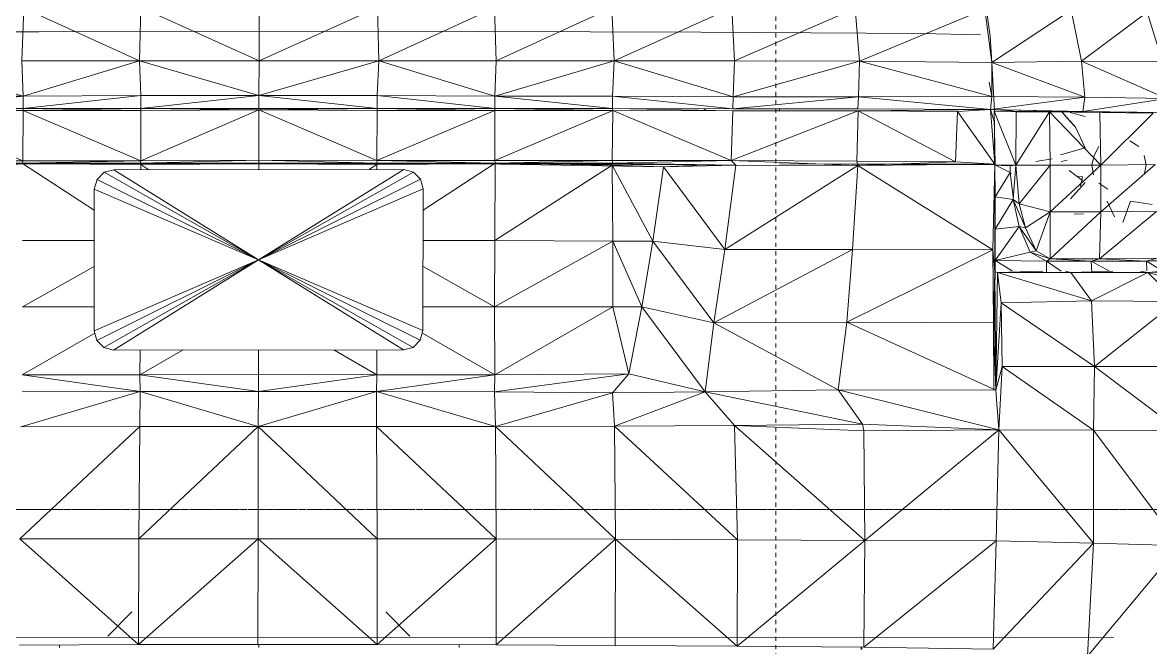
# Model space of a CAD drawing. Header units: inches. Extents: x -4169 to 1833, y -300 to 585.
# Drawn here: x -1167.79 to -1134.15, y -4.12 to 14.52 of the extents above; entities that cross this region are included whole.
import ezdxf

# ---------------------------------------------------------------- set-up
doc = ezdxf.new("R2010")
doc.units = ezdxf.units.IN
doc.header["$MEASUREMENT"] = 0
doc.linetypes.add('Aligning Line 1_8_', pattern=[0.25, 0.125, -0.125])
doc.linetypes.add('Grid Line 1_2_', pattern=[0.875, 0.5, -0.125, 0.125, -0.125])
for name, color, linetype, lineweight in [('0-4', 7, 'Continuous', 9), ('0-7', 130, 'Continuous', 5), ('A-FLOR-LEVL-1', 51, 'Grid Line 1_2_', 9), ('A-GENM', 5, 'Continuous', 9), ('G-ANNO-SYMB', 111, 'Aligning Line 1_8_', 9), ('G-ANNO-SYMB-2', 147, 'Aligning Line 1_8_', 9)]:
    doc.layers.add(name, color=color, linetype=linetype, lineweight=lineweight)

# ---------------------------------------------------------------- blocks, each defined once
blk = doc.blocks.new('CTR - 2nd Phase_rvt-2-BUILDING SECTION - EAST_WEST - LOOKING SOUTH')
at = {"layer": 'A-FLOR-LEVL-1'}
blk.add_line((-12558.481, 0), (-9609.49, 0), dxfattribs=at)
blk = doc.blocks.new('Land_Rover_Evoque_-_SUV_Car_Vehicle_Automobile_13067 - Land Rover EVOQUE_dwg-1230547-BUILDING SECTION - EAST_WEST - LOOKING SOUTH')
at = {"layer": 'A-GENM'}
for p, q in [((-12421.728, 14.119), (-12422.014, 16.194)), ((-12450.539, 14.955), (-12450.601, 13.378)), ((-12447.096, 13.379), (-12450.539, 14.955)), ((-12447.053, 14.974), (-12447.096, 13.379)), ((-12447.053, 14.974), (-12443.528, 13.38)), ((-12443.524, 14.995), (-12443.528, 13.38)), ((-12443.528, 13.38), (-12439.994, 14.976)), ((-12439.96, 13.381), (-12439.994, 14.976)), ((-12436.509, 14.958), (-12439.96, 13.381)), ((-12436.455, 13.382), (-12436.509, 14.958)), ((-12433.003, 14.96), (-12436.455, 13.382)), ((-12432.939, 13.383), (-12433.003, 14.96)), ((-12429.425, 14.96), (-12432.939, 13.383)), ((-12429.351, 13.384), (-12429.425, 14.96)), ((-12425.751, 14.943), (-12429.351, 13.384)), ((-12425.751, 14.943), (-12425.619, 13.367)), ((-12421.882, 14.925), (-12425.619, 13.367)), ((-12421.673, 13.33), (-12421.882, 14.925)), ((-12421.673, 13.33), (-12419.309, 14.889)), ((-12419.003, 13.37), (-12419.309, 14.889)), ((-12417.045, 14.833), (-12419.003, 13.37)), ((-12416.584, 13.353), (-12417.045, 14.833)), ((-12456.693, 14.227), (-12450.093, 14.248)), ((-12450.093, 14.248), (-12443.523, 14.268)), ((-12443.523, 14.268), (-12436.952, 14.251)), ((-12436.952, 14.251), (-12430.352, 14.233)), ((-12430.352, 14.233), (-12423.796, 14.197)), ((-12423.796, 14.197), (-12422.018, 14.158)), ((-12421.728, 14.119), (-12421.673, 13.33)), ((-12454.116, 13.378), (-12450.56, 12.322)), ((-12447.096, 13.379), (-12450.601, 13.378)), ((-12450.601, 13.378), (-12450.56, 12.322)), ((-12447.096, 13.379), (-12450.56, 12.322)), ((-12443.528, 13.38), (-12447.096, 13.379)), ((-12447.096, 13.379), (-12443.53, 12.343)), ((-12447.096, 13.379), (-12447.052, 12.342)), ((-12439.96, 13.381), (-12443.53, 12.343)), ((-12443.528, 13.38), (-12443.53, 12.343)), ((-12443.528, 13.38), (-12439.96, 13.381)), ((-12439.96, 13.381), (-12440.008, 12.343)), ((-12436.455, 13.382), (-12439.96, 13.381)), ((-12439.96, 13.381), (-12436.5, 12.325)), ((-12432.939, 13.383), (-12436.5, 12.325)), ((-12436.455, 13.382), (-12436.5, 12.325)), ((-12432.939, 13.383), (-12436.455, 13.382)), ((-12432.939, 13.383), (-12432.99, 12.326)), ((-12429.351, 13.384), (-12432.939, 13.383)), ((-12432.939, 13.383), (-12429.392, 12.308)), ((-12429.351, 13.384), (-12429.392, 12.308)), ((-12425.619, 13.367), (-12429.392, 12.308)), ((-12425.619, 13.367), (-12429.351, 13.384)), ((-12425.619, 13.367), (-12425.65, 12.31)), ((-12421.675, 12.312), (-12425.619, 13.367)), ((-12421.673, 13.33), (-12425.619, 13.367)), ((-12421.675, 12.312), (-12421.673, 13.33)), ((-12421.675, 12.312), (-12421.673, 13.33)), ((-12421.673, 13.33), (-12419.003, 13.37)), ((-12421.673, 13.33), (-12418.908, 12.294)), ((-12421.598, 11.89), (-12421.673, 13.33)), ((-12416.584, 13.353), (-12419.003, 13.37)), ((-12419.003, 13.37), (-12416.471, 12.258)), ((-12419.003, 13.37), (-12418.908, 12.294)), ((-12421.675, 12.312), (-12421.756, 12.743)), ((-12450.56, 12.322), (-12454.071, 12.321)), ((-12450.56, 12.322), (-12454.071, 11.956)), ((-12447.052, 12.342), (-12450.565, 11.957)), ((-12450.56, 12.322), (-12450.565, 11.957)), ((-12447.052, 12.342), (-12450.56, 12.322)), ((-12443.53, 12.343), (-12447.053, 11.958)), ((-12447.052, 12.342), (-12447.053, 11.958)), ((-12443.53, 12.343), (-12447.052, 12.342)), ((-12443.53, 12.343), (-12443.531, 11.959)), ((-12443.53, 12.343), (-12440.008, 11.96)), ((-12443.53, 12.343), (-12440.008, 12.343)), ((-12440.008, 11.96), (-12440.008, 12.343)), ((-12440.008, 12.343), (-12436.496, 11.96)), ((-12440.008, 12.343), (-12436.5, 12.325)), ((-12436.5, 12.325), (-12432.99, 12.326)), ((-12436.496, 11.96), (-12436.5, 12.325)), ((-12436.5, 12.325), (-12432.991, 11.962)), ((-12432.991, 11.962), (-12432.99, 12.326)), ((-12432.99, 12.326), (-12429.403, 11.944)), ((-12432.99, 12.326), (-12429.392, 12.308)), ((-12429.403, 11.944), (-12425.65, 12.31)), ((-12429.403, 11.944), (-12429.392, 12.308)), ((-12429.392, 12.308), (-12425.65, 12.31)), ((-12425.65, 12.31), (-12425.67, 11.945)), ((-12421.675, 12.312), (-12425.65, 12.31)), ((-12421.715, 11.927), (-12425.65, 12.31)), ((-12421.675, 12.312), (-12421.715, 11.927)), ((-12421.715, 11.927), (-12421.675, 12.312)), ((-12421.715, 11.927), (-12418.908, 12.294)), ((-12421.675, 12.312), (-12418.908, 12.294)), ((-12418.967, 11.872), (-12418.908, 12.294)), ((-12418.967, 11.872), (-12416.471, 12.258)), ((-12416.471, 12.258), (-12418.908, 12.294)), ((-12450.566, 11.899), (-12454.08, 11.898)), ((-12450.569, 10.401), (-12454.08, 11.898)), ((-12450.565, 11.957), (-12454.071, 11.956)), ((-12450.565, 11.957), (-12454.071, 11.956)), ((-12450.566, 11.899), (-12454.071, 11.956)), ((-12450.569, 10.401), (-12450.566, 11.899)), ((-12450.566, 11.899), (-12450.565, 11.957)), ((-12447.058, 11.9), (-12450.566, 11.899)), ((-12447.056, 10.402), (-12450.566, 11.899)), ((-12447.053, 11.958), (-12450.565, 11.957)), ((-12447.053, 11.958), (-12450.565, 11.957)), ((-12447.058, 11.9), (-12450.565, 11.957)), ((-12447.058, 11.9), (-12447.053, 11.958)), ((-12447.058, 11.9), (-12443.53, 11.92)), ((-12447.056, 10.402), (-12447.058, 11.9)), ((-12447.056, 10.402), (-12443.53, 11.92)), ((-12443.531, 11.959), (-12447.053, 11.958)), ((-12443.53, 11.92), (-12447.053, 11.958)), ((-12443.534, 10.421), (-12443.53, 11.92)), ((-12443.531, 11.959), (-12440.008, 11.96)), ((-12443.53, 11.92), (-12440.008, 11.96)), ((-12440.012, 10.403), (-12443.53, 11.92)), ((-12443.53, 11.92), (-12440.004, 11.902)), ((-12440.012, 10.403), (-12436.496, 11.903)), ((-12440.012, 10.403), (-12440.004, 11.902)), ((-12440.008, 11.96), (-12436.496, 11.96)), ((-12440.008, 11.96), (-12436.496, 11.96)), ((-12440.004, 11.902), (-12440.008, 11.96)), ((-12440.004, 11.902), (-12436.496, 11.96)), ((-12440.004, 11.902), (-12436.496, 11.903)), ((-12436.499, 10.404), (-12432.981, 11.904)), ((-12436.499, 10.404), (-12436.496, 11.903)), ((-12436.496, 11.96), (-12432.991, 11.962)), ((-12436.496, 11.96), (-12432.991, 11.962)), ((-12436.496, 11.903), (-12432.991, 11.962)), ((-12436.496, 11.903), (-12436.496, 11.96)), ((-12436.496, 11.903), (-12432.981, 11.904)), ((-12432.994, 10.405), (-12432.981, 11.904)), ((-12432.991, 11.962), (-12429.403, 11.944)), ((-12429.403, 11.886), (-12432.991, 11.962)), ((-12432.981, 11.904), (-12432.991, 11.962)), ((-12429.445, 10.406), (-12432.981, 11.904)), ((-12432.981, 11.904), (-12429.403, 11.886)), ((-12430.196, 11.903), (-12430.258, 11.948)), ((-12429.445, 10.406), (-12425.66, 11.887)), ((-12429.445, 10.406), (-12429.403, 11.886)), ((-12429.403, 11.944), (-12425.67, 11.945)), ((-12429.403, 11.886), (-12425.66, 11.887)), ((-12428.009, 11.886), (-12428.008, 11.944)), ((-12425.702, 10.389), (-12425.66, 11.887)), ((-12421.715, 11.927), (-12425.67, 11.945)), ((-12421.715, 11.927), (-12425.66, 11.887)), ((-12422.701, 11.87), (-12425.66, 11.887)), ((-12422.762, 10.371), (-12425.66, 11.887)), ((-12422.701, 11.87), (-12422.762, 10.371)), ((-12421.715, 11.927), (-12422.701, 11.87)), ((-12421.583, 10.295), (-12422.701, 11.87)), ((-12421.715, 11.927), (-12419.18, 11.872)), ((-12421.715, 11.927), (-12418.967, 11.872)), ((-12421.715, 11.927), (-12421.583, 10.295)), ((-12421.715, 11.927), (-12421.583, 10.295)), ((-12421.715, 11.927), (-12421.583, 10.295)), ((-12421.715, 11.927), (-12421.623, 10.782)), ((-12421.715, 11.927), (-12421.603, 10.534)), ((-12421.715, 11.927), (-12421.095, 11.89)), ((-12421.715, 11.927), (-12421.599, 11.54)), ((-12421.604, 11.878), (-12420.946, 11.859)), ((-12421.582, 10.265), (-12421.604, 11.878)), ((-12420.963, 10.264), (-12421.604, 11.878)), ((-12421.581, 10.283), (-12421.604, 11.878)), ((-12421.095, 11.89), (-12420.96, 11.871)), ((-12420.963, 10.264), (-12419.96, 11.859)), ((-12420.963, 10.264), (-12420.946, 11.859)), ((-12419.18, 11.872), (-12420.96, 11.872)), ((-12419.96, 11.859), (-12420.946, 11.859)), ((-12418.453, 11.84), (-12419.96, 11.859)), ((-12418.43, 10.264), (-12419.96, 11.859)), ((-12419.96, 11.859), (-12419.938, 10.264)), ((-12419.185, 11.4), (-12419.59, 11.859)), ((-12419.59, 11.859), (-12419.339, 11.571)), ((-12418.895, 11.725), (-12419.339, 11.84)), ((-12419.18, 11.872), (-12416.8, 11.836)), ((-12419.18, 11.872), (-12418.967, 11.872)), ((-12419.18, 11.872), (-12416.549, 11.835)), ((-12418.967, 11.872), (-12416.549, 11.835)), ((-12416.867, 11.821), (-12418.453, 11.84)), ((-12418.43, 10.264), (-12418.453, 11.84)), ((-12416.867, 11.821), (-12418.43, 10.264)), ((-12418.16, 11.837), (-12418.219, 11.84)), ((-12419.339, 11.571), (-12419.185, 11.398)), ((-12419.185, 11.4), (-12418.893, 10.784)), ((-12419.185, 11.4), (-12418.893, 10.784)), ((-12419.185, 11.4), (-12418.895, 10.786)), ((-12419.185, 11.398), (-12418.893, 10.784)), ((-12418.895, 10.786), (-12419.627, 10.572)), ((-12418.488, 10.823), (-12418.622, 10.553)), ((-12417.289, 10.823), (-12417.56, 10.996)), ((-12419.878, 10.457), (-12420.36, 10.379)), ((-12418.622, 10.553), (-12418.699, 10.266)), ((-12417.075, 10.266), (-12417.134, 10.554)), ((-12450.166, 10.306), (-12455.601, 10.209)), ((-12450.578, 10.324), (-12454.093, 10.323)), ((-12450.569, 10.401), (-12454.074, 10.4)), ((-12450.578, 10.324), (-12454.074, 10.4)), ((-12448.657, 10.308), (-12453.821, 10.306)), ((-12447.056, 10.402), (-12450.578, 10.324)), ((-12450.578, 10.324), (-12450.569, 10.401)), ((-12447.063, 10.325), (-12450.578, 10.324)), ((-12450.578, 10.324), (-12448.657, 10.308)), ((-12448.441, 8.922), (-12450.578, 10.322)), ((-12447.056, 10.402), (-12450.569, 10.401)), ((-12450.112, 10.307), (-12447.053, 10.288)), ((-12447.053, 10.288), (-12450.023, 10.319)), ((-12450.023, 10.319), (-12447.053, 10.288)), ((-12449.076, 10.309), (-12448.657, 10.308)), ((-12447.063, 10.325), (-12448.657, 10.308)), ((-12443.532, 10.309), (-12448.657, 10.308)), ((-12447.861, 10.133), (-12448.147, 10.056)), ((-12439.206, 10.136), (-12447.861, 10.133)), ((-12443.54, 7.445), (-12447.861, 10.133)), ((-12443.54, 7.445), (-12447.861, 10.133)), ((-12443.534, 10.421), (-12447.063, 10.325)), ((-12447.063, 10.325), (-12447.056, 10.402)), ((-12443.534, 10.325), (-12447.063, 10.325)), ((-12447.063, 10.325), (-12443.532, 10.309)), ((-12443.534, 10.421), (-12447.056, 10.402)), ((-12447.054, 10.133), (-12447.053, 10.288)), ((-12447.053, 10.288), (-12443.534, 10.307)), ((-12447.053, 10.288), (-12443.534, 10.307)), ((-12446.812, 10.134), (-12447.053, 10.288)), ((-12443.54, 7.445), (-12439.206, 10.136)), ((-12443.54, 7.445), (-12439.206, 10.136)), ((-12440.012, 10.403), (-12443.534, 10.421)), ((-12440.004, 10.327), (-12443.534, 10.421)), ((-12443.534, 10.421), (-12443.534, 10.325)), ((-12440.004, 10.327), (-12443.534, 10.325)), ((-12443.534, 10.325), (-12443.532, 10.309)), ((-12443.532, 10.309), (-12443.534, 10.307)), ((-12443.534, 10.307), (-12440.013, 10.289)), ((-12443.534, 10.134), (-12443.534, 10.307)), ((-12443.534, 10.307), (-12440.013, 10.289)), ((-12440.004, 10.327), (-12443.532, 10.309)), ((-12438.407, 10.311), (-12443.532, 10.309)), ((-12440.231, 10.15), (-12440.013, 10.289)), ((-12440.013, 10.289), (-12437.059, 10.322)), ((-12440.013, 10.289), (-12437.059, 10.322)), ((-12436.952, 10.311), (-12440.013, 10.289)), ((-12440.013, 10.135), (-12440.013, 10.289)), ((-12440.012, 10.403), (-12436.499, 10.404)), ((-12440.012, 10.403), (-12440.004, 10.327)), ((-12440.012, 10.403), (-12436.49, 10.327)), ((-12440.004, 10.327), (-12436.49, 10.327)), ((-12440.004, 10.327), (-12438.407, 10.311)), ((-12438.922, 10.059), (-12439.206, 10.136)), ((-12438.632, 8.924), (-12436.486, 10.328)), ((-12436.49, 10.327), (-12438.407, 10.311)), ((-12438.407, 10.311), (-12433.243, 10.312)), ((-12437.951, 10.312), (-12438.407, 10.311)), ((-12436.952, 10.311), (-12431.465, 10.215)), ((-12436.499, 10.404), (-12432.994, 10.405)), ((-12436.49, 10.327), (-12436.499, 10.404)), ((-12436.484, 10.328), (-12436.493, 8.023)), ((-12436.493, 8.023), (-12432.993, 10.272)), ((-12436.49, 10.327), (-12432.994, 10.405)), ((-12436.49, 10.327), (-12432.975, 10.329)), ((-12436.105, 10.322), (-12432.993, 10.272)), ((-12436.105, 10.322), (-12432.993, 10.272)), ((-12432.975, 10.329), (-12435.889, 10.319)), ((-12430.275, 10.274), (-12434.59, 10.298)), ((-12432.975, 10.329), (-12433.243, 10.312)), ((-12429.31, 10.272), (-12433.243, 10.312)), ((-12432.994, 10.405), (-12429.445, 10.406)), ((-12432.994, 10.405), (-12432.975, 10.329)), ((-12432.993, 10.272), (-12431.465, 10.215)), ((-12432.993, 10.272), (-12432.979, 8.005)), ((-12432.993, 10.272), (-12431.789, 8.005)), ((-12432.993, 10.272), (-12431.465, 10.215)), ((-12432.975, 10.329), (-12429.445, 10.406)), ((-12432.975, 10.329), (-12429.31, 10.272)), ((-12431.789, 8.005), (-12431.465, 10.215)), ((-12430.275, 10.274), (-12431.465, 10.215)), ((-12431.465, 10.215), (-12429.31, 10.272)), ((-12429.31, 10.272), (-12431.465, 10.215)), ((-12431.465, 10.215), (-12429.634, 7.755)), ((-12429.31, 10.272), (-12430.275, 10.274)), ((-12429.634, 7.755), (-12429.31, 10.272)), ((-12429.634, 7.755), (-12425.674, 10.254)), ((-12429.445, 10.406), (-12429.31, 10.272)), ((-12429.445, 10.406), (-12425.674, 10.254)), ((-12429.445, 10.406), (-12425.702, 10.389)), ((-12429.31, 10.272), (-12425.674, 10.254)), ((-12429.31, 10.272), (-12425.674, 10.254)), ((-12429.31, 10.272), (-12425.674, 10.254)), ((-12421.583, 10.295), (-12428.012, 10.313)), ((-12421.582, 10.276), (-12428.012, 10.313)), ((-12425.674, 10.254), (-12425.833, 7.757)), ((-12422.762, 10.371), (-12425.702, 10.389)), ((-12425.674, 10.254), (-12425.702, 10.389)), ((-12422.762, 10.371), (-12425.674, 10.254)), ((-12421.583, 10.295), (-12425.674, 10.254)), ((-12421.583, 10.295), (-12425.674, 10.254)), ((-12421.583, 10.295), (-12425.674, 10.254)), ((-12421.646, 7.739), (-12425.674, 10.254)), ((-12421.583, 10.295), (-12422.762, 10.371)), ((-12421.583, 10.295), (-12421.646, 7.739)), ((-12421.582, 10.276), (-12421.588, 7.087)), ((-12421.583, 10.295), (-12421.582, 10.276)), ((-12421.581, 10.283), (-12421.582, 10.265)), ((-12421.582, 10.276), (-12421.134, 10.053)), ((-12421.582, 10.265), (-12421.577, 9.323)), ((-12421.206, 10.248), (-12421.582, 10.265)), ((-12421.137, 10.245), (-12421.581, 10.283)), ((-12420.963, 10.264), (-12421.581, 10.283)), ((-12421.137, 10.245), (-12420.963, 10.264)), ((-12421.134, 10.269), (-12421.134, 10.053)), ((-12420.963, 10.264), (-12421.038, 9.246)), ((-12420.963, 10.264), (-12419.938, 10.264)), ((-12420.963, 10.264), (-12420.863, 9.111)), ((-12419.938, 10.264), (-12420.863, 9.111)), ((-12418.43, 10.264), (-12419.938, 10.264)), ((-12419.938, 10.264), (-12419.934, 8.881)), ((-12418.43, 10.264), (-12419.934, 8.881)), ((-12419.434, 10.419), (-12419.608, 10.381)), ((-12419.375, 10.111), (-12418.976, 9.812)), ((-12418.699, 10.266), (-12418.64, 9.977)), ((-12416.806, 10.284), (-12418.43, 10.264)), ((-12418.43, 10.264), (-12418.427, 8.881)), ((-12416.806, 10.284), (-12418.427, 8.881)), ((-12417.075, 10.266), (-12417.133, 9.978)), ((-12448.36, 9.845), (-12448.44, 9.557)), ((-12448.147, 10.056), (-12448.36, 9.845)), ((-12443.54, 7.445), (-12448.36, 9.845)), ((-12443.54, 7.445), (-12448.36, 9.845)), ((-12443.54, 7.445), (-12448.147, 10.056)), ((-12443.54, 7.445), (-12448.147, 10.056)), ((-12443.54, 7.445), (-12438.922, 10.059)), ((-12443.54, 7.445), (-12438.922, 10.059)), ((-12443.54, 7.445), (-12438.71, 9.847)), ((-12443.54, 7.445), (-12438.71, 9.847)), ((-12438.71, 9.847), (-12438.922, 10.059)), ((-12438.63, 9.559), (-12438.71, 9.847)), ((-12421.134, 10.053), (-12421.577, 9.323)), ((-12421.134, 10.053), (-12421.045, 9.325)), ((-12421.134, 10.053), (-12421.099, 10.001)), ((-12419.626, 9.957), (-12419.627, 9.959)), ((-12418.968, 9.92), (-12419.111, 9.928)), ((-12418.968, 9.92), (-12419.029, 9.642)), ((-12448.448, 5.33), (-12448.44, 9.557)), ((-12443.54, 7.445), (-12448.44, 9.557)), ((-12443.54, 7.445), (-12448.44, 9.557)), ((-12443.54, 7.445), (-12438.63, 9.559)), ((-12443.54, 7.445), (-12438.63, 9.559)), ((-12438.639, 5.333), (-12438.63, 9.559)), ((-12419.335, 9.266), (-12418.893, 9.749)), ((-12418.486, 9.729), (-12418.214, 9.555)), ((-12421.577, 9.323), (-12421.575, 8.363)), ((-12421.577, 9.323), (-12421.036, 9.246)), ((-12421.036, 9.246), (-12421.575, 8.363)), ((-12420.862, 8.44), (-12421.038, 9.246)), ((-12420.669, 8.401), (-12421.038, 9.246)), ((-12420.863, 9.111), (-12421.038, 9.246)), ((-12419.934, 8.881), (-12420.863, 9.111)), ((-12420.669, 8.401), (-12420.863, 9.111)), ((-12418.234, 9.192), (-12418.233, 9.19)), ((-12418.234, 9.192), (-12418.233, 9.19)), ((-12418.02, 8.729), (-12418.233, 9.19)), ((-12417.767, 8.556), (-12417.537, 9.191)), ((-12417.767, 8.555), (-12417.537, 9.19)), ((-12417.537, 9.191), (-12416.899, 9.094)), ((-12419.934, 8.881), (-12420.669, 8.401)), ((-12419.934, 8.881), (-12420.358, 7.709)), ((-12419.934, 8.881), (-12418.427, 8.881)), ((-12419.934, 8.881), (-12419.932, 7.478)), ((-12418.427, 8.881), (-12419.932, 7.478)), ((-12419.217, 8.805), (-12418.939, 8.821)), ((-12416.764, 8.882), (-12418.463, 7.479)), ((-12418.427, 8.881), (-12418.463, 7.479)), ((-12416.764, 8.882), (-12418.427, 8.881)), ((-12421.575, 8.363), (-12420.86, 8.44)), ((-12420.86, 8.44), (-12421.573, 7.421)), ((-12420.358, 7.709), (-12420.862, 8.44)), ((-12420.669, 8.401), (-12420.862, 8.44)), ((-12420.532, 7.671), (-12420.862, 8.439)), ((-12421.575, 8.363), (-12421.573, 7.421)), ((-12420.358, 7.709), (-12420.669, 8.401)), ((-12448.443, 8.02), (-12450.583, 8.02)), ((-12438.633, 8.023), (-12436.493, 8.023)), ((-12436.502, 6.045), (-12436.493, 8.023)), ((-12436.502, 6.045), (-12432.979, 8.005)), ((-12436.493, 8.023), (-12432.979, 8.005)), ((-12432.979, 8.005), (-12432.982, 6.046)), ((-12432.979, 8.005), (-12431.789, 8.005)), ((-12432.979, 8.005), (-12432.112, 6.046)), ((-12431.789, 8.005), (-12432.112, 6.046)), ((-12431.789, 8.005), (-12429.967, 5.565)), ((-12431.789, 8.005), (-12429.634, 7.755)), ((-12429.967, 5.565), (-12425.833, 7.757)), ((-12429.967, 5.565), (-12429.634, 7.755)), ((-12429.634, 7.755), (-12425.833, 7.757)), ((-12425.833, 7.757), (-12426.002, 5.586)), ((-12421.646, 7.739), (-12426.002, 5.586)), ((-12421.646, 7.739), (-12425.833, 7.757)), ((-12421.646, 7.739), (-12421.588, 7.087)), ((-12421.646, 7.739), (-12421.631, 5.569)), ((-12443.54, 7.445), (-12448.448, 5.33)), ((-12443.54, 7.445), (-12448.448, 5.33)), ((-12448.37, 5.042), (-12443.54, 7.445)), ((-12448.37, 5.042), (-12443.54, 7.445)), ((-12448.157, 4.831), (-12443.54, 7.445)), ((-12448.157, 4.831), (-12443.54, 7.445)), ((-12443.54, 7.445), (-12447.872, 4.754)), ((-12443.54, 7.445), (-12447.872, 4.754)), ((-12443.54, 7.445), (-12439.218, 4.756)), ((-12443.54, 7.445), (-12439.218, 4.756)), ((-12443.54, 7.445), (-12438.932, 4.834)), ((-12443.54, 7.445), (-12438.932, 4.834)), ((-12443.54, 7.445), (-12438.719, 5.045)), ((-12443.54, 7.445), (-12438.719, 5.045)), ((-12443.54, 7.445), (-12438.639, 5.333)), ((-12443.54, 7.445), (-12438.639, 5.333)), ((-12421.573, 7.421), (-12420.529, 7.671)), ((-12421.573, 7.421), (-12421.572, 6.862)), ((-12420.045, 7.402), (-12421.573, 7.421)), ((-12421.072, 7.113), (-12421.573, 7.421)), ((-12420.358, 7.709), (-12420.532, 7.671)), ((-12419.932, 7.478), (-12420.532, 7.671)), ((-12420.048, 7.402), (-12420.529, 7.67)), ((-12419.932, 7.478), (-12420.358, 7.709)), ((-12419.932, 7.478), (-12420.048, 7.402)), ((-12418.714, 7.403), (-12420.045, 7.402)), ((-12418.714, 7.403), (-12420.045, 7.402)), ((-12419.606, 7.108), (-12420.045, 7.402)), ((-12420.045, 7.402), (-12420.045, 7.068)), ((-12418.463, 7.479), (-12419.932, 7.478)), ((-12419.932, 7.478), (-12418.714, 7.403)), ((-12418.463, 7.479), (-12418.714, 7.403)), ((-12418.171, 7.107), (-12418.712, 7.403)), ((-12418.712, 7.403), (-12418.697, 7.069)), ((-12417.068, 7.403), (-12418.703, 7.403)), ((-12417.071, 7.403), (-12418.703, 7.403)), ((-12416.742, 7.499), (-12418.463, 7.479)), ((-12418.463, 7.479), (-12417.071, 7.403)), ((-12415.408, 7.499), (-12417.071, 7.403)), ((-12416.742, 7.499), (-12417.071, 7.403)), ((-12415.599, 7.423), (-12417.068, 7.403)), ((-12416.625, 7.141), (-12417.068, 7.403)), ((-12417.068, 7.403), (-12417.056, 7.115)), ((-12448.445, 7.244), (-12450.582, 6.041)), ((-12436.502, 6.045), (-12438.635, 7.247)), ((-12421.588, 7.087), (-12421.631, 5.569)), ((-12421.605, 4.867), (-12421.588, 7.087)), ((-12421.558, 3.561), (-12421.588, 7.087)), ((-12421.588, 7.087), (-12421.512, 7.067)), ((-12421.558, 3.561), (-12421.512, 7.067)), ((-12421.512, 7.067), (-12420.16, 7.108)), ((-12421.512, 7.067), (-12419.325, 7.069)), ((-12421.512, 7.067), (-12421.399, 6.163)), ((-12421.512, 7.067), (-12418.709, 6.222)), ((-12419.325, 7.069), (-12419.48, 7.107)), ((-12418.069, 7.107), (-12419.325, 7.069)), ((-12417.023, 7.07), (-12419.325, 7.069)), ((-12419.325, 7.069), (-12418.709, 6.222)), ((-12417.023, 7.07), (-12418.709, 6.222)), ((-12417.023, 7.07), (-12417.242, 7.109)), ((-12416.012, 7.154), (-12417.023, 7.07)), ((-12415.05, 7.13), (-12417.023, 7.07)), ((-12417.023, 7.07), (-12416.175, 6.205)), ((-12417.023, 7.07), (-12413.989, 6.226)), ((-12421.558, 3.561), (-12421.399, 6.163)), ((-12421.399, 6.163), (-12418.709, 6.222)), ((-12421.399, 6.163), (-12421.364, 4.261)), ((-12421.399, 6.163), (-12418.617, 4.263)), ((-12418.709, 6.222), (-12416.175, 6.205)), ((-12418.709, 6.222), (-12418.617, 4.263)), ((-12416.175, 6.205), (-12418.617, 4.263)), ((-12448.447, 6.042), (-12450.582, 6.041)), ((-12438.637, 6.044), (-12436.502, 6.045)), ((-12436.502, 6.045), (-12432.982, 6.046)), ((-12436.497, 4.018), (-12436.502, 6.045)), ((-12436.497, 4.018), (-12432.982, 6.046)), ((-12432.503, 4.048), (-12432.982, 6.046)), ((-12432.982, 6.046), (-12432.112, 6.046)), ((-12432.503, 4.048), (-12432.112, 6.046)), ((-12430.223, 3.51), (-12432.112, 6.046)), ((-12432.112, 6.046), (-12429.967, 5.565)), ((-12430.223, 3.51), (-12429.967, 5.565)), ((-12429.967, 5.565), (-12426.002, 5.586)), ((-12426.258, 3.569), (-12429.967, 5.565)), ((-12426.258, 3.569), (-12426.002, 5.586)), ((-12421.558, 3.561), (-12426.002, 5.586)), ((-12421.631, 5.569), (-12426.002, 5.586)), ((-12421.558, 3.561), (-12421.631, 5.569)), ((-12421.615, 3.571), (-12421.631, 5.569)), ((-12450.596, 4.014), (-12448.429, 5.26)), ((-12448.37, 5.042), (-12448.448, 5.33)), ((-12438.719, 5.045), (-12438.639, 5.333)), ((-12436.497, 4.018), (-12438.658, 5.262)), ((-12448.37, 5.042), (-12448.157, 4.831)), ((-12448.157, 4.831), (-12447.872, 4.754)), ((-12447.872, 4.754), (-12439.218, 4.756)), ((-12447.078, 4.015), (-12447.075, 4.755)), ((-12447.078, 4.015), (-12445.788, 4.755)), ((-12443.546, 4.025), (-12443.545, 4.755)), ((-12440.014, 4.017), (-12441.302, 4.756)), ((-12440.014, 4.017), (-12440.015, 4.756)), ((-12439.218, 4.756), (-12438.932, 4.834)), ((-12438.932, 4.834), (-12438.719, 5.045)), ((-12432.503, 4.048), (-12436.504, 3.508)), ((-12432.503, 4.048), (-12436.497, 4.018)), ((-12432.503, 4.048), (-12432.988, 3.48)), ((-12432.503, 4.048), (-12430.223, 3.51)), ((-12421.558, 3.561), (-12421.364, 4.261)), ((-12421.465, 2.369), (-12421.364, 4.261)), ((-12421.364, 4.261), (-12418.617, 4.263)), ((-12421.364, 4.261), (-12418.64, 2.361)), ((-12418.617, 4.263), (-12418.64, 2.361)), ((-12418.617, 4.263), (-12416.083, 4.265)), ((-12418.617, 4.263), (-12416.087, 2.353)), ((-12447.078, 4.015), (-12450.596, 4.014)), ((-12450.596, 4.014), (-12447.075, 3.515)), ((-12443.546, 4.025), (-12447.078, 4.015)), ((-12443.548, 3.515), (-12447.078, 4.015)), ((-12447.078, 4.015), (-12447.075, 3.515)), ((-12443.548, 3.515), (-12443.546, 4.025)), ((-12440.014, 4.017), (-12443.548, 3.515)), ((-12440.014, 4.017), (-12443.546, 4.025)), ((-12436.497, 4.018), (-12440.021, 3.517)), ((-12440.014, 4.017), (-12440.021, 3.517)), ((-12436.497, 4.018), (-12440.014, 4.017)), ((-12436.497, 4.018), (-12436.504, 3.508)), ((-12447.075, 3.515), (-12450.63, 2.465)), ((-12450.592, 3.504), (-12447.075, 3.515)), ((-12447.075, 3.515), (-12447.081, 2.476)), ((-12443.551, 2.477), (-12447.075, 3.515)), ((-12443.548, 3.515), (-12447.075, 3.515)), ((-12440.021, 3.517), (-12443.551, 2.477)), ((-12443.551, 2.477), (-12443.548, 3.515)), ((-12440.021, 3.517), (-12443.548, 3.515)), ((-12440.021, 3.517), (-12440.022, 2.477)), ((-12436.504, 3.508), (-12440.021, 3.517)), ((-12436.473, 2.469), (-12440.021, 3.517)), ((-12436.504, 3.508), (-12432.988, 3.48)), ((-12436.504, 3.508), (-12436.473, 2.469)), ((-12432.988, 3.48), (-12436.473, 2.469)), ((-12430.223, 3.51), (-12432.988, 3.48)), ((-12432.924, 2.48), (-12432.988, 3.48)), ((-12430.223, 3.51), (-12432.924, 2.48)), ((-12426.258, 3.569), (-12430.223, 3.51)), ((-12425.535, 2.54), (-12430.223, 3.51)), ((-12430.223, 3.51), (-12429.346, 2.501)), ((-12421.558, 3.561), (-12426.258, 3.569)), ((-12421.465, 2.369), (-12426.258, 3.569)), ((-12426.258, 3.569), (-12425.535, 2.54)), ((-12421.558, 3.561), (-12421.615, 3.571)), ((-12421.558, 3.561), (-12421.465, 2.369)), ((-12447.081, 2.476), (-12450.66, -0.877)), ((-12450.63, 2.465), (-12447.081, 2.476)), ((-12443.551, 2.477), (-12447.109, -0.876)), ((-12447.081, 2.476), (-12447.109, -0.876)), ((-12443.551, 2.477), (-12447.081, 2.476)), ((-12443.551, 2.477), (-12443.559, -0.876)), ((-12440.022, 2.477), (-12443.551, 2.477)), ((-12443.551, 2.477), (-12440.007, -0.875)), ((-12436.473, 2.469), (-12440.022, 2.477)), ((-12440.022, 2.477), (-12440.007, -0.875)), ((-12440.022, 2.477), (-12436.456, -0.874)), ((-12432.924, 2.48), (-12436.473, 2.469)), ((-12436.473, 2.469), (-12436.456, -0.874)), ((-12436.473, 2.469), (-12432.902, -0.892)), ((-12429.346, 2.501), (-12432.924, 2.48)), ((-12432.924, 2.48), (-12432.902, -0.892)), ((-12432.924, 2.48), (-12429.265, -0.91)), ((-12425.535, 2.54), (-12429.346, 2.501)), ((-12429.346, 2.501), (-12429.265, -0.91)), ((-12429.346, 2.501), (-12425.465, -0.927)), ((-12429.346, 2.501), (-12425.497, 2.348)), ((-12421.465, 2.369), (-12425.535, 2.54)), ((-12425.535, 2.54), (-12425.497, 2.348)), ((-12421.465, 2.369), (-12425.497, 2.348)), ((-12421.465, 2.369), (-12425.465, -0.927)), ((-12421.465, 2.369), (-12421.549, -0.935)), ((-12421.465, 2.369), (-12418.64, 2.361)), ((-12421.465, 2.369), (-12418.646, -1.01)), ((-12418.64, 2.361), (-12418.646, -1.01)), ((-12418.64, 2.361), (-12416.087, 2.353)), ((-12418.64, 2.361), (-12416.074, -1.076)), ((-12425.465, -0.927), (-12425.497, 2.348)), ((-12447.109, -0.876), (-12450.66, -0.877)), ((-12447.123, -4.027), (-12450.66, -0.877)), ((-12443.559, -0.876), (-12447.123, -4.027)), ((-12447.123, -4.027), (-12447.109, -0.876)), ((-12443.559, -0.876), (-12447.109, -0.876)), ((-12443.564, -4.026), (-12443.559, -0.876)), ((-12443.559, -0.876), (-12440.007, -0.875)), ((-12440.006, -4.025), (-12443.559, -0.876)), ((-12440.007, -0.875), (-12436.456, -0.874)), ((-12440.006, -4.025), (-12440.007, -0.875)), ((-12440.006, -4.025), (-12436.456, -0.874)), ((-12436.456, -0.874), (-12436.457, -4.043)), ((-12436.457, -4.043), (-12432.902, -0.892)), ((-12436.456, -0.874), (-12432.902, -0.892)), ((-12432.902, -0.892), (-12432.909, -4.061)), ((-12432.902, -0.892), (-12429.273, -4.079)), ((-12432.902, -0.892), (-12429.265, -0.91)), ((-12429.273, -4.079), (-12429.265, -0.91)), ((-12429.273, -4.079), (-12425.465, -0.927)), ((-12429.265, -0.91), (-12425.465, -0.927)), ((-12425.465, -0.927), (-12425.491, -4.106)), ((-12425.491, -4.106), (-12421.549, -0.935)), ((-12425.465, -0.927), (-12421.549, -0.935)), ((-12421.549, -0.935), (-12421.632, -4.172)), ((-12421.549, -0.935), (-12418.646, -1.01)), ((-12421.632, -4.172), (-12418.646, -1.01)), ((-12418.646, -1.01), (-12418.827, -4.381)), ((-12416.074, -1.076), (-12418.827, -4.381)), ((-12418.646, -1.01), (-12416.074, -1.076)), ((-12447.324, -3.056), (-12448.036, -3.781)), ((-12439.752, -3.054), (-12439.033, -3.779)), ((-12418.052, -3.819), (-12461.759, -3.831)), ((-12447.123, -4.027), (-12450.671, -4.047)), ((-12443.564, -4.026), (-12447.123, -4.027)), ((-12443.564, -4.026), (-12440.006, -4.025)), ((-12443.535, -4.026), (-12443.535, -4.122)), ((-12440.006, -4.025), (-12436.457, -4.043)), ((-12449.477, -4.123), (-12449.477, -4.04)), ((-12437.563, -4.037), (-12437.563, -4.12)), ((-12436.457, -4.043), (-12432.909, -4.061)), ((-12432.909, -4.061), (-12429.273, -4.079)), ((-12429.273, -4.079), (-12425.491, -4.106)), ((-12425.573, -4.182), (-12425.573, -4.105)), ((-12425.551, -4.106), (-12425.551, -4.183)), ((-12425.491, -4.106), (-12421.632, -4.172))]:
    blk.add_line(p, q, dxfattribs=at)
blk = doc.blocks.new('Land_Rover_Evoque_-_SUV_Car_Vehicle_Automobile_13067 - Land_Rover_Evoque_-_SUV_Car_Vehicle_Automobile_13067-1230553-BUILDING SECTION - EAST_WEST - LOOKING SOUTH')
blk.add_blockref('Land_Rover_Evoque_-_SUV_Car_Vehicle_Automobile_13067 - Land Rover EVOQUE_dwg-1230547-BUILDING SECTION - EAST_WEST - LOOKING SOUTH', (0, 0))
blk = doc.blocks.new('CTR  - Topography_rvt-2-BUILDING SECTION - EAST_WEST - LOOKING SOUTH')
at = {"layer": 'A-FLOR-LEVL-1'}
blk.add_line((-12558.481, 0), (-9609.49, 0), dxfattribs=at)
at = {"layer": 'G-ANNO-SYMB-2'}
blk.add_line((-9742.879, 0), (-12461.759, 0), dxfattribs=at)
at = {"layer": '0-4'}
blk.add_blockref('Land_Rover_Evoque_-_SUV_Car_Vehicle_Automobile_13067 - Land_Rover_Evoque_-_SUV_Car_Vehicle_Automobile_13067-1230553-BUILDING SECTION - EAST_WEST - LOOKING SOUTH', (0, 0), dxfattribs=at)
blk = doc.blocks.new('CTR - 1st Phase - Common Walls_rvt-2-BUILDING SECTION - EAST_WEST - LOOKING SOUTH')
at = {"layer": 'A-FLOR-LEVL-1'}
blk.add_line((-12558.481, 0), (-9609.49, 0), dxfattribs=at)
at = {"layer": 'G-ANNO-SYMB-2'}
for p, q in [((-12428.118, 526.953), (-12428.118, -145.904)), ((-9706.215, 0), (-12461.759, 0))]:
    blk.add_line(p, q, dxfattribs=at)

msp = doc.modelspace()

# ---------------------------------------------------------------- linework, layer by layer
at = {"layer": 'G-ANNO-SYMB'}
msp.add_line((1576.5784, 0), (-1178.9656, 0), dxfattribs=at)

# ---------------------------------------------------------------- block references
at = {"layer": '0-7'}
for name in ['CTR - 2nd Phase_rvt-2-BUILDING SECTION - EAST_WEST - LOOKING SOUTH', 'CTR - 1st Phase - Common Walls_rvt-2-BUILDING SECTION - EAST_WEST - LOOKING SOUTH', 'CTR  - Topography_rvt-2-BUILDING SECTION - EAST_WEST - LOOKING SOUTH']:
    msp.add_blockref(name, (11282.793, 0), dxfattribs=at)

doc.saveas('drawing.dxf')
